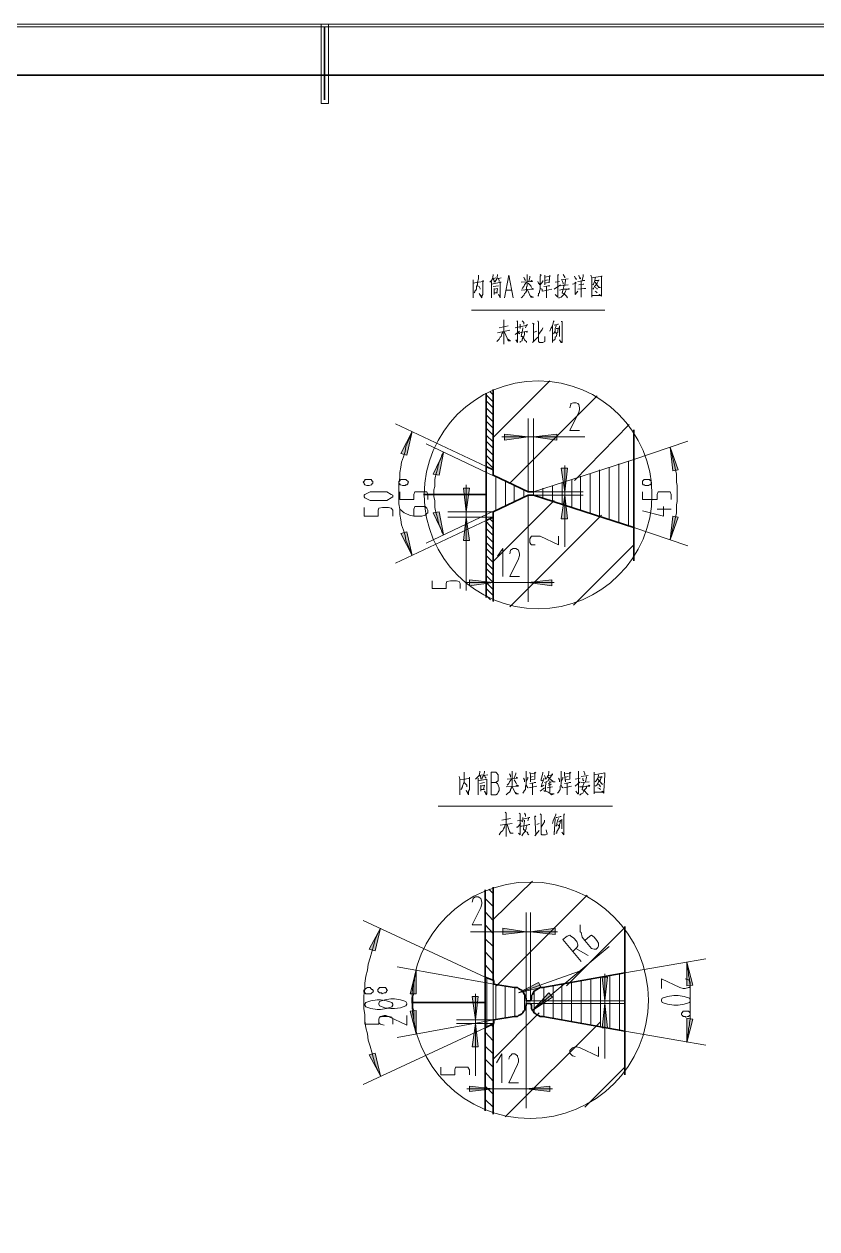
# Model space of a CAD drawing. Header units: inches. Extents: x 46040 to 48278, y -91226 to -88002.
# Drawn here: x 46898 to 47487, y -88896 to -88002 of the extents above; entities that cross this region are included whole.
import ezdxf

# ---------------------------------------------------------------- set-up
doc = ezdxf.new("R2010")
doc.units = ezdxf.units.IN
doc.layers.add('图层 1', color=7, linetype='Continuous')
doc.layers.add('轮廓线', color=7, linetype='Continuous')
doc.layers.add('标注线', color=3, linetype='Continuous', lineweight=9)
doc.layers.add('细实线', color=140, linetype='Continuous', lineweight=9)

# ---------------------------------------------------------------- blocks, each defined once
blk = doc.blocks.new('block 2')
at = {"layer": '图层 1', "lineweight": 0}
blk.add_lwpolyline([(287.62, 824.03), (288.94, 824.03), (288.94, 809.27), (287.62, 809.27), (287.62, 824.03)], dxfattribs=at)
at = {"layer": '图层 1', "color": 7, "lineweight": 35}
blk.add_lwpolyline([(288.22, 823.55), (288.22, 809.99)], dxfattribs=at)

msp = doc.modelspace()

# ---------------------------------------------------------------- hatches: boundary and pattern name
at = {"layer": '标注线'}
for points in [[(47186.331, -88304.165), (47182.445, -88321.663), (47177.91, -88320.365)], [(47272.515, -88308.055), (47255.018, -88306.109), (47255.018, -88310.646)], [(47276.402, -88308.055), (47293.899, -88306.109), (47293.899, -88310.646)], [(47209.661, -88319.717), (47206.418, -88336.565), (47201.883, -88335.917)], [(47378.142, -88315.83), (47380.083, -88333.325), (47383.969, -88332.679)], [(47299.731, -88348.879), (47301.677, -88331.382), (47297.142, -88331.382)], [(47226.51, -88363.782), (47229.099, -88346.284), (47224.564, -88346.284)], [(47299.731, -88351.468), (47301.677, -88368.965), (47297.142, -88368.965)], [(47209.661, -88380.63), (47206.418, -88363.782), (47201.883, -88364.43)], [(47226.51, -88367.668), (47229.099, -88385.165), (47224.564, -88385.165)], [(47378.142, -88384.517), (47380.083, -88367.022), (47383.969, -88367.668)], [(47186.331, -88396.182), (47182.445, -88378.684), (47177.91, -88379.982)], [(47246.596, -88416.268), (47229.099, -88418.863), (47229.099, -88414.325)], [(47272.515, -88416.268), (47290.013, -88418.863), (47290.013, -88414.325)], [(47162.901, -88673.021), (47159.015, -88689.87), (47154.474, -88688.575)], [(47271.117, -88675.613), (47253.62, -88677.559), (47253.62, -88673.021)], [(47274.355, -88675.613), (47292.501, -88677.559), (47292.501, -88673.021)], [(47189.469, -88704.127), (47189.469, -88721.621), (47184.934, -88721.621)], [(47390.35, -88698.294), (47390.35, -88715.789), (47394.885, -88715.143)], [(47233.534, -88741.062), (47230.939, -88723.564), (47235.474, -88723.564)], [(47189.469, -88751.429), (47189.469, -88733.935), (47184.934, -88734.581)], [(47390.35, -88757.91), (47390.35, -88739.764), (47394.885, -88740.413)], [(47233.534, -88743.654), (47230.939, -88761.151), (47235.474, -88761.151)], [(47162.901, -88782.535), (47159.015, -88765.686), (47154.474, -88766.981)], [(47271.117, -88792.254), (47288.615, -88790.31), (47288.615, -88794.197)]]:
    msp.add_hatch(color=256, dxfattribs=at).paths.add_polyline_path(points)
at = {"layer": '细实线', "lineweight": 18}
for points in [[(47265.285, -88720.975), (47280.188, -88713.197), (47282.134, -88717.086)], [(47329.436, -88726.805), (47331.382, -88709.31), (47327.49, -88709.31)], [(47275.653, -88733.935), (47287.966, -88720.975), (47290.555, -88724.213)], [(47329.436, -88728.751), (47331.382, -88746.894), (47327.49, -88746.894)], [(47246.49, -88792.254), (47228.998, -88790.31), (47228.998, -88794.197)]]:
    msp.add_hatch(color=256, dxfattribs=at).paths.add_polyline_path(points)

# ---------------------------------------------------------------- linework, layer by layer
at = {"layer": '图层 1', "lineweight": 0}
msp.add_lwpolyline([(46039.835, -88001.65), (48277.593, -88001.65), (48277.593, -91226.291), (46039.835, -91226.291), (46039.835, -88001.65)], dxfattribs=at)
at = {"layer": '标注线'}
for points in [[(47303.618, -88286.668), (47304.267, -88284.079), (47304.267, -88283.43), (47306.213, -88282.782), (47308.158, -88282.782), (47309.45, -88283.43), (47310.099, -88284.079), (47310.748, -88286.668), (47310.748, -88287.965), (47310.099, -88289.909), (47303.618, -88303.517), (47310.748, -88303.517)], [(47272.515, -88294.446), (47272.515, -88348.879)], [(47276.402, -88294.446), (47276.402, -88348.879)], [(47174.018, -88298.333), (47241.413, -88330.084)], [(47186.331, -88304.165), (47185.034, -88308.055), (47183.094, -88311.941), (47181.796, -88315.182), (47181.148, -88319.068), (47179.85, -88322.957), (47178.558, -88326.846), (47177.91, -88330.733), (47177.261, -88334.622), (47177.261, -88338.509), (47176.613, -88342.398), (47176.613, -88346.284), (47176.613, -88350.174)], [(47186.331, -88304.165), (47182.445, -88321.663), (47177.91, -88320.365), (47186.331, -88304.165)], [(47253.077, -88308.055), (47314.634, -88308.055)], [(47272.515, -88308.055), (47255.018, -88306.109), (47255.018, -88310.646), (47272.515, -88308.055)], [(47276.402, -88308.055), (47293.899, -88306.109), (47293.899, -88310.646), (47276.402, -88308.055)], [(47391.099, -88311.292), (47350.926, -88324.901)], [(47196.699, -88313.238), (47247.245, -88337.214)], [(47209.661, -88319.717), (47206.418, -88336.565), (47201.883, -88335.917), (47209.661, -88319.717)], [(47209.661, -88319.717), (47208.364, -88321.663), (47207.715, -88324.255), (47206.418, -88326.846), (47205.769, -88329.438), (47205.126, -88332.03), (47204.477, -88334.622), (47203.829, -88337.214), (47203.18, -88339.806), (47203.18, -88342.398), (47203.18, -88344.99), (47202.531, -88347.582), (47202.531, -88350.174)], [(47383.326, -88350.174), (47383.326, -88347.582), (47383.326, -88344.341), (47382.677, -88341.749), (47382.677, -88338.509), (47382.677, -88335.917), (47382.029, -88332.679), (47381.38, -88330.084), (47380.731, -88326.846), (47380.083, -88324.255), (47379.434, -88321.663), (47378.786, -88318.422), (47378.142, -88315.83)], [(47378.142, -88315.83), (47380.083, -88333.325), (47383.969, -88332.679), (47378.142, -88315.83)], [(47350.926, -88324.901), (47276.402, -88348.879)], [(47299.731, -88329.438), (47299.731, -88389.701)], [(47299.731, -88348.879), (47301.677, -88331.382), (47297.142, -88331.382), (47299.731, -88348.879)], [(47153.931, -88339.806), (47152.634, -88339.806), (47151.342, -88339.806), (47151.342, -88340.455), (47150.694, -88341.101), (47150.045, -88341.749), (47150.694, -88342.398), (47150.694, -88343.046), (47151.342, -88343.692), (47152.634, -88344.341), (47153.931, -88344.341), (47154.58, -88344.341), (47155.877, -88343.692), (47156.526, -88343.692), (47156.526, -88343.046), (47157.169, -88342.398), (47157.169, -88341.749), (47157.169, -88341.101), (47156.526, -88341.101), (47156.526, -88340.455), (47155.877, -88339.806), (47154.58, -88339.806), (47153.931, -88339.806)], [(47179.85, -88339.806), (47179.202, -88339.806), (47177.91, -88339.806), (47177.261, -88340.455), (47177.261, -88341.101), (47176.613, -88341.101), (47176.613, -88341.749), (47176.613, -88342.398), (47177.261, -88343.046), (47177.261, -88343.692), (47177.91, -88343.692), (47179.202, -88344.341), (47179.85, -88344.341), (47181.148, -88344.341), (47181.796, -88343.692), (47182.445, -88343.692), (47183.094, -88343.046), (47183.094, -88342.398), (47183.742, -88341.749), (47183.094, -88341.101), (47182.445, -88340.455), (47181.796, -88339.806), (47181.148, -88339.806), (47179.85, -88339.806)], [(47226.51, -88363.782), (47229.099, -88346.284), (47224.564, -88346.284), (47226.51, -88363.782)], [(47226.51, -88343.692), (47226.51, -88422.101)], [(47360.645, -88339.806), (47359.348, -88339.806), (47358.699, -88339.806), (47358.05, -88340.455), (47357.402, -88341.101), (47357.402, -88341.749), (47357.402, -88342.398), (47357.402, -88343.046), (47358.05, -88343.692), (47358.699, -88343.692), (47359.348, -88344.341), (47360.645, -88344.341), (47361.942, -88344.341), (47362.586, -88343.692), (47363.234, -88343.692), (47363.883, -88343.046), (47363.883, -88342.398), (47363.883, -88341.749), (47363.883, -88341.101), (47363.234, -88340.455), (47362.586, -88339.806), (47361.942, -88339.806), (47360.645, -88339.806)], [(47172.077, -88351.468), (47170.78, -88350.822), (47167.542, -88348.879), (47163.002, -88348.879), (47159.764, -88348.879), (47155.229, -88348.879), (47151.342, -88350.822), (47150.694, -88351.468), (47150.694, -88352.765), (47151.342, -88353.414), (47155.229, -88355.357), (47159.764, -88355.357), (47163.002, -88355.357), (47167.542, -88355.357), (47170.78, -88353.414), (47172.077, -88352.765), (47172.077, -88351.468)], [(47176.613, -88350.174), (47176.613, -88354.063), (47176.613, -88357.949), (47177.261, -88361.838), (47177.261, -88365.725), (47177.91, -88369.614), (47178.558, -88373.501), (47179.85, -88377.39), (47181.148, -88381.279), (47181.796, -88385.165), (47183.094, -88388.406), (47185.034, -88392.292), (47186.331, -88396.182)], [(47197.996, -88354.709), (47197.996, -88350.822), (47197.348, -88348.879), (47195.402, -88348.879), (47190.867, -88348.879), (47188.277, -88348.879), (47187.629, -88350.822), (47187.629, -88354.709), (47177.261, -88354.709), (47177.261, -88348.879)], [(47202.531, -88350.174), (47202.531, -88352.765), (47203.18, -88355.357), (47203.18, -88357.949), (47203.18, -88360.541), (47203.829, -88363.133), (47204.477, -88365.725), (47205.126, -88368.317), (47205.769, -88370.909), (47206.418, -88373.501), (47207.715, -88376.092), (47208.364, -88378.684), (47209.661, -88380.63)], [(47276.402, -88348.879), (47313.342, -88348.879)], [(47276.402, -88351.468), (47313.342, -88351.468)], [(47299.731, -88351.468), (47301.677, -88368.965), (47297.142, -88368.965), (47299.731, -88351.468)], [(47378.786, -88354.709), (47378.786, -88350.822), (47378.142, -88348.879), (47375.548, -88348.879), (47371.013, -88348.879), (47369.067, -88348.879), (47368.418, -88350.822), (47368.418, -88354.709), (47357.402, -88354.709), (47357.402, -88348.879)], [(47378.142, -88384.517), (47378.786, -88381.925), (47379.434, -88378.684), (47380.083, -88376.092), (47380.731, -88373.501), (47381.38, -88370.263), (47382.029, -88367.668), (47382.677, -88364.43), (47382.677, -88361.838), (47382.677, -88358.598), (47383.326, -88356.006), (47383.326, -88353.414), (47383.326, -88350.174)], [(47172.077, -88367.022), (47172.077, -88362.484), (47170.78, -88361.19), (47168.834, -88360.541), (47164.299, -88360.541), (47161.71, -88361.19), (47161.061, -88362.484), (47161.061, -88367.022), (47150.694, -88367.022), (47150.694, -88360.541)], [(47177.261, -88361.838), (47180.499, -88364.43), (47181.796, -88365.079), (47184.386, -88366.374), (47187.629, -88367.022), (47193.461, -88367.022), (47196.05, -88366.374), (47197.348, -88365.079), (47197.996, -88364.43), (47197.996, -88362.484), (47197.348, -88361.19), (47196.05, -88359.892), (47193.461, -88359.892), (47190.867, -88359.892), (47188.277, -88359.892), (47187.629, -88361.838), (47187.629, -88367.022)], [(47247.245, -88363.133), (47196.699, -88387.109)], [(47209.661, -88380.63), (47206.418, -88363.782), (47201.883, -88364.43), (47209.661, -88380.63)], [(47245.299, -88363.782), (47212.899, -88363.782)], [(47272.515, -88361.838), (47272.515, -88430.525)], [(47372.958, -88359.892), (47372.958, -88367.022), (47357.402, -88363.133)], [(47378.786, -88361.838), (47368.418, -88361.838)], [(47241.413, -88370.263), (47174.018, -88402.014)], [(47245.299, -88367.668), (47212.899, -88367.668)], [(47226.51, -88367.668), (47229.099, -88385.165), (47224.564, -88385.165), (47226.51, -88367.668)], [(47378.142, -88384.517), (47380.083, -88367.022), (47383.969, -88367.668), (47378.142, -88384.517)], [(47186.331, -88396.182), (47182.445, -88378.684), (47177.91, -88379.982), (47186.331, -88396.182)], [(47277.699, -88388.406), (47275.11, -88388.406), (47274.461, -88387.757), (47273.813, -88386.463), (47273.813, -88383.868), (47274.461, -88382.574), (47275.11, -88381.925), (47277.699, -88381.925), (47278.996, -88381.925), (47281.586, -88381.925), (47295.196, -88388.406), (47295.196, -88381.925)], [(47350.926, -88375.446), (47391.099, -88389.055)], [(47253.726, -88411.733), (47253.726, -88390.998), (47249.834, -88396.83)], [(47258.91, -88394.884), (47259.558, -88392.292), (47260.202, -88391.646), (47261.499, -88390.998), (47263.445, -88390.998), (47264.742, -88391.646), (47265.386, -88392.292), (47266.034, -88394.884), (47266.034, -88396.182), (47265.386, -88398.774), (47258.91, -88411.733), (47266.034, -88411.733)], [(47221.969, -88420.806), (47221.969, -88416.917), (47221.326, -88415.622), (47219.38, -88414.974), (47214.845, -88414.974), (47212.25, -88415.622), (47211.602, -88416.917), (47211.602, -88420.806), (47201.234, -88420.806), (47201.234, -88414.974)], [(47291.958, -88416.268), (47226.51, -88416.268)], [(47246.596, -88416.268), (47229.099, -88418.863), (47229.099, -88414.325), (47246.596, -88416.268)], [(47272.515, -88416.268), (47290.013, -88418.863), (47290.013, -88414.325), (47272.515, -88416.268)], [(47230.939, -88653.581), (47231.588, -88650.989), (47232.236, -88650.343), (47233.534, -88649.694), (47235.474, -88649.694), (47236.772, -88650.343), (47237.42, -88650.989), (47238.069, -88653.581), (47238.069, -88654.878), (47237.42, -88657.47), (47230.939, -88670.429), (47238.069, -88670.429)], [(47149.939, -88667.189), (47240.658, -88709.31)], [(47271.117, -88661.359), (47271.117, -88726.805)], [(47274.355, -88661.359), (47274.355, -88726.805)], [(47162.901, -88673.021), (47160.955, -88676.91), (47159.015, -88681.446), (47157.717, -88685.981), (47156.42, -88690.518), (47155.123, -88695.054), (47153.831, -88699.589), (47153.182, -88704.127), (47151.885, -88708.662), (47151.236, -88713.846), (47151.236, -88718.381), (47150.588, -88722.918), (47150.588, -88728.102)], [(47162.901, -88673.021), (47159.015, -88689.87), (47154.474, -88688.575), (47162.901, -88673.021)], [(47271.117, -88675.613), (47253.62, -88677.559), (47253.62, -88673.021), (47271.117, -88675.613)], [(47274.355, -88675.613), (47292.501, -88677.559), (47292.501, -88673.021), (47274.355, -88675.613)], [(47311.29, -88670.429), (47311.29, -88675.613), (47311.939, -88676.262), (47312.588, -88679.502), (47314.534, -88682.094), (47318.42, -88686.629), (47319.717, -88687.927), (47321.658, -88688.575), (47322.955, -88688.575), (47324.253, -88687.278), (47324.901, -88685.981), (47324.901, -88684.037), (47323.604, -88682.094), (47321.658, -88679.502), (47319.717, -88678.205), (47318.42, -88678.854), (47314.534, -88682.094)], [(47404.604, -88695.702), (47344.339, -88706.07)], [(47175.215, -88701.535), (47247.139, -88714.494)], [(47189.469, -88704.127), (47189.469, -88721.621), (47184.934, -88721.621), (47189.469, -88704.127)], [(47392.939, -88728.102), (47392.939, -88725.51), (47392.939, -88722.918), (47392.939, -88720.327), (47392.939, -88717.735), (47392.939, -88715.143), (47392.29, -88712.551), (47392.29, -88710.605), (47391.647, -88708.013), (47391.647, -88705.421), (47390.998, -88702.829), (47390.998, -88700.237), (47390.35, -88698.294)], [(47390.35, -88698.294), (47390.35, -88715.789), (47394.885, -88715.143), (47390.35, -88698.294)], [(47389.053, -88710.605), (47391.647, -88711.254), (47392.29, -88711.902), (47392.939, -88713.197), (47392.939, -88715.143), (47392.29, -88717.086), (47391.647, -88717.086), (47389.053, -88717.735), (47387.755, -88717.735), (47385.166, -88717.086), (47371.555, -88710.605), (47371.555, -88717.735)], [(47153.831, -88717.086), (47153.182, -88717.086), (47151.885, -88717.735), (47151.236, -88718.381), (47150.588, -88719.029), (47150.588, -88719.678), (47150.588, -88720.327), (47151.236, -88720.327), (47151.236, -88720.975), (47151.885, -88721.621), (47153.182, -88721.621), (47153.831, -88721.621), (47155.123, -88721.621), (47155.772, -88721.621), (47156.42, -88720.975), (47157.069, -88720.327), (47157.717, -88719.678), (47157.069, -88719.029), (47157.069, -88718.381), (47156.42, -88718.381), (47155.772, -88717.735), (47155.123, -88717.086), (47153.831, -88717.086)], [(47164.198, -88717.086), (47163.55, -88717.086), (47162.253, -88717.086), (47161.604, -88717.735), (47160.955, -88718.381), (47160.955, -88719.029), (47160.955, -88719.678), (47161.604, -88720.327), (47162.253, -88720.975), (47163.55, -88720.975), (47164.198, -88721.621), (47165.49, -88720.975), (47166.788, -88720.975), (47166.788, -88720.327), (47167.436, -88720.327), (47167.436, -88719.678), (47168.085, -88719.029), (47167.436, -88718.381), (47167.436, -88717.735), (47166.788, -88717.735), (47166.788, -88717.086), (47165.49, -88717.086), (47164.198, -88717.086)], [(47233.534, -88741.062), (47230.939, -88723.564), (47235.474, -88723.564), (47233.534, -88741.062)], [(47233.534, -88721.621), (47233.534, -88782.535)], [(47371.555, -88726.805), (47372.204, -88728.102), (47376.09, -88729.397), (47380.631, -88730.046), (47383.869, -88730.046), (47388.404, -88729.397), (47392.29, -88728.102), (47392.939, -88726.805), (47392.939, -88726.159), (47392.29, -88724.862), (47388.404, -88723.564), (47383.869, -88722.918), (47380.631, -88722.918), (47376.09, -88723.564), (47372.204, -88724.862), (47371.555, -88726.159), (47371.555, -88726.805)], [(47150.588, -88728.102), (47150.588, -88732.637), (47151.236, -88737.175), (47151.236, -88741.71), (47151.885, -88746.894), (47153.182, -88751.429), (47153.831, -88755.964), (47155.123, -88760.502), (47156.42, -88765.037), (47157.717, -88769.575), (47159.015, -88774.11), (47160.955, -88778.646), (47162.901, -88782.535)], [(47171.972, -88729.397), (47171.323, -88728.102), (47167.436, -88726.805), (47162.901, -88726.159), (47160.307, -88726.159), (47155.772, -88726.805), (47151.885, -88728.102), (47151.236, -88729.397), (47151.236, -88730.046), (47151.885, -88731.343), (47155.772, -88732.637), (47160.307, -88733.286), (47162.901, -88733.286), (47167.436, -88732.637), (47171.323, -88731.343), (47171.972, -88730.046), (47171.972, -88729.397)], [(47182.339, -88728.751), (47181.69, -88727.454), (47177.804, -88726.159), (47173.269, -88725.51), (47170.674, -88725.51), (47166.139, -88726.159), (47162.253, -88727.454), (47161.604, -88728.751), (47161.604, -88729.397), (47162.253, -88730.694), (47166.139, -88731.989), (47170.674, -88732.637), (47173.269, -88732.637), (47177.804, -88731.989), (47181.69, -88730.694), (47182.339, -88729.397), (47182.339, -88728.751)], [(47186.874, -88728.102), (47186.874, -88730.046), (47186.874, -88731.989), (47187.523, -88733.935), (47187.523, -88735.878), (47187.523, -88737.821), (47187.523, -88739.764), (47187.523, -88741.71), (47188.172, -88743.654), (47188.172, -88745.597), (47188.82, -88747.543), (47188.82, -88749.486), (47189.469, -88751.429)], [(47390.35, -88757.91), (47390.998, -88755.318), (47390.998, -88752.727), (47391.647, -88750.135), (47391.647, -88747.543), (47392.29, -88744.951), (47392.29, -88743.005), (47392.939, -88740.413), (47392.939, -88737.821), (47392.939, -88735.229), (47392.939, -88732.637), (47392.939, -88730.046), (47392.939, -88728.102)], [(47171.972, -88744.302), (47171.972, -88740.413), (47171.323, -88739.118), (47169.382, -88738.47), (47164.847, -88738.47), (47162.253, -88739.118), (47161.604, -88740.413), (47161.604, -88744.302), (47151.236, -88744.302), (47151.236, -88738.47)], [(47165.49, -88744.951), (47162.901, -88744.302), (47162.253, -88743.654), (47161.604, -88742.359), (47161.604, -88740.413), (47162.253, -88739.118), (47162.901, -88738.47), (47165.49, -88737.821), (47166.788, -88737.821), (47168.734, -88738.47), (47182.339, -88744.951), (47182.339, -88737.821)], [(47247.139, -88741.062), (47175.215, -88754.021)], [(47189.469, -88751.429), (47189.469, -88733.935), (47184.934, -88734.581), (47189.469, -88751.429)], [(47247.139, -88741.062), (47219.274, -88741.062)], [(47389.701, -88739.118), (47390.998, -88738.47), (47391.647, -88738.47), (47392.29, -88737.821), (47392.939, -88737.821), (47392.939, -88737.175), (47392.939, -88736.527), (47392.939, -88735.878), (47392.29, -88735.229), (47391.647, -88734.581), (47390.998, -88734.581), (47389.701, -88734.581), (47389.053, -88734.581), (47387.755, -88734.581), (47387.107, -88735.229), (47387.107, -88735.878), (47386.458, -88735.878), (47386.458, -88736.527), (47386.458, -88737.175), (47387.107, -88737.821), (47387.755, -88738.47), (47389.053, -88738.47), (47389.701, -88739.118)], [(47390.35, -88757.91), (47390.35, -88739.764), (47394.885, -88740.413), (47390.35, -88757.91)], [(47240.658, -88746.894), (47149.939, -88789.013)], [(47247.139, -88743.654), (47219.274, -88743.654)], [(47233.534, -88743.654), (47230.939, -88761.151), (47235.474, -88761.151), (47233.534, -88743.654)], [(47344.339, -88749.486), (47404.604, -88759.854)], [(47162.901, -88782.535), (47159.015, -88765.686), (47154.474, -88766.981), (47162.901, -88782.535)], [(47252.972, -88787.718), (47252.972, -88766.335), (47249.085, -88772.813)], [(47258.155, -88770.221), (47258.804, -88768.278), (47259.453, -88767.629), (47260.75, -88766.335), (47262.69, -88766.335), (47264.636, -88767.629), (47264.636, -88768.278), (47265.285, -88770.221), (47265.285, -88772.164), (47264.636, -88774.11), (47258.155, -88787.718), (47265.285, -88787.718)], [(47307.404, -88768.278), (47305.458, -88767.629), (47304.815, -88766.981), (47303.517, -88765.686), (47303.517, -88763.743), (47304.815, -88762.446), (47305.458, -88761.797), (47307.404, -88761.151), (47308.701, -88761.151), (47311.29, -88761.797), (47324.901, -88768.278), (47324.901, -88761.151)], [(47228.998, -88781.886), (47228.998, -88777.997), (47227.701, -88776.054), (47225.755, -88776.054), (47221.22, -88776.054), (47218.631, -88776.054), (47217.982, -88777.997), (47217.982, -88781.886), (47207.615, -88781.886), (47207.615, -88776.054)], [(47271.117, -88792.254), (47288.615, -88790.31), (47288.615, -88794.197), (47271.117, -88792.254)]]:
    msp.add_lwpolyline(points, dxfattribs=at)
at = {"layer": '细实线', "lineweight": 18}
for points in [[(47288.715, -88266.582), (47246.596, -88308.701)], [(47244.002, -88274.357), (47246.596, -88276.949)], [(47241.413, -88276.949), (47246.596, -88282.133)], [(47241.413, -88281.484), (47246.596, -88286.668)], [(47323.71, -88277.598), (47258.91, -88342.398)], [(47241.413, -88286.668), (47246.596, -88291.855)], [(47241.413, -88291.855), (47246.596, -88297.038)], [(47241.413, -88296.39), (47246.596, -88301.574)], [(47241.413, -88301.574), (47246.596, -88306.757)], [(47347.683, -88298.982), (47306.861, -88340.455)], [(47241.413, -88306.757), (47246.596, -88311.941)], [(47241.413, -88311.292), (47246.596, -88316.479)], [(47241.413, -88316.479), (47246.596, -88321.663)], [(47241.413, -88321.663), (47246.596, -88326.846)], [(47241.413, -88326.198), (47246.596, -88331.382)], [(47339.91, -88328.141), (47339.91, -88372.206)], [(47347.034, -88326.198), (47347.034, -88374.149)], [(47248.542, -88337.863), (47248.542, -88362.484)], [(47311.396, -88337.214), (47311.396, -88363.133)], [(47318.526, -88335.268), (47318.526, -88365.079)], [(47325.65, -88332.679), (47325.65, -88367.668)], [(47332.78, -88330.733), (47332.78, -88369.614)], [(47255.667, -88341.101), (47255.667, -88359.246)], [(47262.148, -88344.341), (47262.148, -88356.006)], [(47269.277, -88347.582), (47269.277, -88352.765)], [(47283.531, -88346.284), (47283.531, -88354.063)], [(47290.661, -88344.341), (47290.661, -88356.006)], [(47297.786, -88341.749), (47297.786, -88358.598)], [(47304.915, -88339.806), (47304.915, -88360.541)], [(47291.958, -88355.357), (47246.596, -88400.717)], [(47241.413, -88370.909), (47246.596, -88376.741)], [(47244.002, -88368.965), (47246.596, -88371.557)], [(47326.948, -88366.374), (47258.91, -88434.414)], [(47241.413, -88376.092), (47246.596, -88381.279)], [(47241.413, -88381.279), (47246.596, -88386.463)], [(47241.413, -88386.463), (47246.596, -88391.646)], [(47241.413, -88390.998), (47246.596, -88396.182)], [(47350.926, -88388.406), (47306.213, -88433.117)], [(47241.413, -88396.182), (47246.596, -88401.365)], [(47241.413, -88401.365), (47246.596, -88406.549)], [(47241.413, -88405.901), (47246.596, -88411.084)], [(47241.413, -88411.084), (47246.596, -88416.268)], [(47241.413, -88416.268), (47246.596, -88421.455)], [(47241.413, -88420.806), (47246.596, -88425.99)], [(47241.413, -88425.99), (47244.65, -88429.23)], [(47275.653, -88638.029), (47246.49, -88666.543)], [(47240.658, -88650.989), (47246.49, -88656.821)], [(47243.253, -88643.862), (47246.49, -88647.102)], [(47316.474, -88648.397), (47249.085, -88715.789)], [(47240.658, -88660.71), (47246.49, -88667.189)], [(47294.447, -88675.613), (47229.647, -88675.613)], [(47240.658, -88670.429), (47246.49, -88676.91)], [(47311.939, -88697.646), (47298.334, -88681.446), (47301.572, -88678.854), (47303.517, -88678.205), (47304.166, -88678.854), (47306.107, -88680.151), (47308.701, -88682.743), (47309.35, -88685.335), (47309.35, -88685.981), (47308.701, -88687.278), (47305.458, -88690.518)], [(47344.339, -88672.375), (47300.923, -88715.789)], [(47240.658, -88680.797), (47246.49, -88686.629)], [(47332.674, -88686.629), (47275.653, -88733.935)], [(47308.053, -88687.927), (47317.123, -88693.11)], [(47240.658, -88690.518), (47246.49, -88696.997)], [(47240.658, -88700.237), (47246.49, -88706.718)], [(47310.647, -88704.775), (47265.285, -88720.975)], [(47241.955, -88709.31), (47241.955, -88746.246)], [(47246.49, -88711.902), (47246.49, -88806.51)], [(47248.436, -88714.494), (47248.436, -88741.062)], [(47265.285, -88720.975), (47280.188, -88713.197), (47282.134, -88717.086), (47265.285, -88720.975)], [(47297.685, -88714.494), (47297.685, -88741.062)], [(47304.815, -88713.197), (47304.815, -88742.359)], [(47311.939, -88711.902), (47311.939, -88743.654)], [(47319.069, -88710.605), (47319.069, -88744.951)], [(47326.198, -88709.31), (47326.198, -88746.246)], [(47329.436, -88726.805), (47331.382, -88709.31), (47327.49, -88709.31), (47329.436, -88726.805)], [(47329.436, -88706.718), (47329.436, -88769.575)], [(47333.323, -88708.013), (47333.323, -88747.543)], [(47340.453, -88706.718), (47340.453, -88748.837)], [(47255.566, -88715.789), (47255.566, -88739.764)], [(47262.69, -88717.086), (47262.69, -88738.47)], [(47275.653, -88733.935), (47287.966, -88720.975), (47290.555, -88724.213), (47275.653, -88733.935)], [(47284.074, -88717.086), (47284.074, -88739.118)], [(47291.204, -88715.789), (47291.204, -88739.764)], [(47271.117, -88726.805), (47271.117, -88806.51)], [(47274.355, -88726.805), (47343.69, -88726.805)], [(47274.355, -88728.751), (47343.69, -88728.751)], [(47329.436, -88728.751), (47331.382, -88746.894), (47327.49, -88746.894), (47329.436, -88728.751)], [(47280.836, -88735.878), (47246.49, -88770.221)], [(47240.658, -88750.135), (47246.49, -88756.613)], [(47326.198, -88742.359), (47255.566, -88812.989)], [(47240.658, -88760.502), (47246.49, -88766.335)], [(47240.658, -88770.221), (47246.49, -88776.054)], [(47344.339, -88776.054), (47314.534, -88805.862)], [(47240.658, -88779.943), (47246.49, -88786.421)], [(47227.053, -88792.254), (47290.555, -88792.254)], [(47246.49, -88792.254), (47228.998, -88790.31), (47228.998, -88794.197), (47246.49, -88792.254)], [(47240.658, -88790.31), (47246.49, -88796.143)], [(47240.658, -88800.029), (47246.49, -88805.862)]]:
    msp.add_lwpolyline(points, dxfattribs=at)
for points in [[(47195.402, -88351.146), (47195.402, -88351.146), (47195.402, -88351.146), (47195.402, -88351.146), (47195.402, -88397.843), (47233.233, -88435.709), (47279.967, -88435.709), (47326.705, -88435.709), (47364.531, -88397.843), (47364.531, -88351.146), (47364.531, -88304.45), (47326.705, -88266.582), (47279.967, -88266.582), (47233.27, -88266.582), (47195.402, -88304.45), (47195.402, -88351.146)], [(47186.231, -88726.481), (47186.231, -88726.481), (47186.231, -88726.481), (47186.231, -88726.481), (47186.231, -88774.959), (47225.513, -88814.286), (47274.034, -88814.286), (47322.549, -88814.286), (47361.836, -88774.959), (47361.836, -88726.481), (47361.836, -88678.002), (47322.549, -88638.678), (47274.034, -88638.678), (47225.555, -88638.678), (47186.231, -88678.002), (47186.231, -88726.481)]]:
    msp.add_open_spline(points, degree=3, knots=[0, 0, 0, 0, 1, 1, 1, 2, 2, 2, 3, 3, 3, 4, 4, 4, 5, 5, 5, 5], dxfattribs=at)
at = {"layer": '轮廓线', "lineweight": 18}
for points in [[(46042.235, -88003.568), (48200.796, -88003.568)], [(47231.694, -88191.414), (47231.694, -88193.357), (47231.694, -88203.725), (47231.694, -88205.022), (47231.694, -88204.374), (47231.694, -88202.43)], [(47231.694, -88194.006), (47235.58, -88193.357), (47239.467, -88192.709), (47238.818, -88192.063), (47238.818, -88195.301), (47238.818, -88197.892), (47238.818, -88200.484), (47238.818, -88201.133), (47238.818, -88202.43), (47238.169, -88203.725), (47238.169, -88205.022), (47236.229, -88201.782), (47238.169, -88204.374), (47238.169, -88203.079)], [(47235.58, -88188.174), (47235.58, -88190.765), (47234.931, -88193.357), (47234.931, -88195.301), (47234.283, -88196.598), (47234.283, -88198.541), (47233.634, -88199.19), (47232.986, -88199.838), (47232.986, -88200.484), (47232.342, -88201.133)], [(47234.931, -88195.949), (47236.229, -88196.598), (47236.877, -88197.892), (47236.877, -88198.541)], [(47246.596, -88187.525), (47246.596, -88188.174), (47245.948, -88190.765), (47245.299, -88192.063), (47244.65, -88192.709), (47244.002, -88193.357)], [(47245.299, -88192.709), (47245.299, -88194.655), (47245.299, -88199.838), (47245.299, -88205.022), (47245.299, -88203.725), (47245.299, -88202.43)], [(47245.299, -88194.655), (47252.429, -88193.357), (47251.78, -88193.357), (47251.78, -88194.655), (47251.78, -88202.43), (47251.78, -88203.725), (47251.78, -88204.374), (47251.78, -88205.022), (47250.483, -88202.43), (47251.78, -88204.374)], [(47245.948, -88190.765), (47248.542, -88190.117)], [(47246.596, -88190.765), (47247.245, -88192.063), (47247.245, -88193.357)], [(47250.483, -88195.949), (47246.596, -88196.598)], [(47249.834, -88187.525), (47249.834, -88188.174), (47249.186, -88190.765), (47248.542, -88192.063), (47247.894, -88193.357)], [(47249.186, -88190.765), (47252.429, -88190.117)], [(47250.483, -88190.765), (47251.131, -88192.063), (47251.131, -88192.709)], [(47255.018, -88205.022), (47258.261, -88188.174), (47261.499, -88205.022)], [(47267.331, -88193.357), (47275.758, -88192.709), (47275.11, -88192.063), (47274.461, -88192.709)], [(47271.218, -88193.357), (47269.926, -88195.301), (47269.277, -88196.598), (47267.98, -88197.892)], [(47269.277, -88189.468), (47269.926, -88190.765), (47270.569, -88192.063)], [(47271.867, -88187.525), (47271.867, -88188.174), (47271.867, -88196.598), (47271.867, -88195.301), (47271.867, -88194.655)], [(47272.515, -88194.006), (47274.461, -88195.949), (47275.11, -88197.246)], [(47273.813, -88188.822), (47273.813, -88189.468), (47273.164, -88192.709)], [(47281.586, -88187.525), (47282.234, -88188.174), (47281.586, -88188.822), (47281.586, -88192.709), (47281.586, -88194.655), (47281.586, -88195.949), (47281.586, -88197.246), (47281.586, -88198.541), (47280.942, -88199.838), (47280.942, -88201.133), (47280.294, -88201.782), (47280.294, -88203.079), (47279.645, -88203.725)], [(47279.645, -88192.709), (47280.294, -88194.006), (47280.942, -88194.655), (47280.942, -88195.301)], [(47283.531, -88192.063), (47283.531, -88192.709), (47281.586, -88195.301)], [(47284.18, -88196.598), (47288.715, -88195.949), (47288.067, -88195.949), (47287.418, -88195.949)], [(47284.829, -88188.174), (47284.829, -88190.117), (47284.829, -88195.301), (47284.829, -88194.006), (47288.715, -88193.357), (47288.067, -88193.357), (47288.715, -88188.174), (47288.715, -88188.822), (47284.829, -88189.468)], [(47284.829, -88192.063), (47287.418, -88191.414)], [(47291.958, -88198.541), (47296.494, -88195.301)], [(47292.602, -88193.357), (47295.845, -88192.709)], [(47296.494, -88195.949), (47302.326, -88195.301)], [(47297.142, -88191.414), (47302.326, -88190.765)], [(47297.786, -88192.063), (47298.434, -88194.006), (47298.434, -88194.655)], [(47299.083, -88195.949), (47299.083, -88196.598), (47298.434, -88198.541), (47297.786, -88201.133), (47298.434, -88201.782), (47299.731, -88202.43), (47301.029, -88203.725), (47301.677, -88205.022)], [(47298.434, -88187.525), (47299.731, -88189.468), (47299.731, -88190.117)], [(47300.38, -88191.414), (47300.38, -88192.063), (47299.731, -88195.301)], [(47305.564, -88194.655), (47308.158, -88194.006), (47307.51, -88193.357), (47307.51, -88201.782), (47307.51, -88202.43), (47309.45, -88199.838)], [(47306.861, -88188.822), (47307.51, -88190.117), (47308.158, -88190.765), (47308.158, -88191.414)], [(47309.45, -88192.709), (47314.634, -88192.063), (47313.986, -88192.063), (47313.342, -88192.063)], [(47310.099, -88188.174), (47310.748, -88190.117), (47311.396, -88190.117), (47311.396, -88190.765), (47310.748, -88190.117)], [(47310.099, -88195.301), (47313.986, -88194.655), (47313.342, -88194.655)], [(47312.045, -88192.709), (47312.045, -88204.374), (47312.045, -88203.725), (47312.045, -88203.079)], [(47313.342, -88187.525), (47313.342, -88188.822), (47312.694, -88192.063)], [(47319.169, -88188.174), (47319.818, -88190.117), (47319.818, -88204.374), (47319.818, -88203.079), (47326.299, -88203.079), (47325.65, -88202.43), (47325.002, -88203.079)], [(47319.818, -88190.117), (47327.596, -88188.822), (47326.948, -88188.822), (47326.948, -88190.117), (47326.948, -88202.43), (47326.948, -88203.725), (47326.299, -88203.079)], [(47322.413, -88190.117), (47322.413, -88190.765), (47321.764, -88192.709), (47321.115, -88194.655), (47320.467, -88195.301)], [(47322.413, -88192.063), (47322.413, -88192.063), (47325.002, -88192.063), (47325.002, -88191.414), (47323.71, -88194.006), (47323.061, -88195.301), (47321.764, -88196.598), (47321.115, -88197.892), (47320.467, -88198.541)], [(47247.245, -88197.892), (47247.245, -88198.541), (47247.245, -88202.43), (47247.245, -88201.133), (47249.834, -88201.133), (47249.186, -88201.133), (47249.834, -88197.892), (47247.245, -88198.541)], [(47256.315, -88199.19), (47260.202, -88199.19)], [(47271.218, -88196.598), (47271.218, -88197.892), (47271.218, -88199.838), (47270.569, -88201.133), (47269.926, -88201.782), (47269.277, -88203.079), (47268.629, -88203.725), (47267.98, -88204.374), (47267.331, -88205.022)], [(47267.331, -88199.19), (47276.402, -88198.541), (47275.758, -88197.892), (47274.461, -88198.541)], [(47271.867, -88198.541), (47274.461, -88204.374), (47276.402, -88204.374), (47274.461, -88203.725), (47273.813, -88203.079)], [(47281.586, -88197.892), (47282.883, -88198.541), (47282.883, -88199.838)], [(47283.531, -88199.838), (47290.013, -88198.541)], [(47286.126, -88196.598), (47286.126, -88205.022), (47286.126, -88203.725), (47286.126, -88203.079)], [(47301.029, -88198.541), (47300.38, -88199.838), (47299.731, -88201.133), (47299.083, -88202.43), (47297.786, -88203.725), (47297.142, -88204.374), (47295.845, -88205.022), (47295.196, -88205.022)], [(47295.845, -88199.19), (47298.434, -88198.541), (47300.38, -88198.541), (47302.969, -88198.541), (47302.969, -88197.892), (47302.326, -88198.541)], [(47309.45, -88198.541), (47315.283, -88197.892), (47314.634, -88197.892), (47313.986, -88197.892)], [(47322.413, -88197.246), (47323.71, -88197.892), (47323.71, -88198.541)], [(47322.413, -88199.838), (47323.061, -88200.484), (47323.71, -88201.133)], [(47230.396, -88214.092), (47329.542, -88214.092)], [(47254.369, -88221.222), (47254.369, -88221.868), (47254.369, -88227.701), (47254.369, -88239.365), (47254.369, -88238.717), (47254.369, -88237.422)], [(47264.094, -88221.868), (47264.742, -88222.517), (47264.742, -88237.422), (47264.742, -88238.068), (47263.445, -88236.125), (47264.742, -88237.422)], [(47267.98, -88221.868), (47269.277, -88223.165), (47269.277, -88223.814), (47269.277, -88224.463)], [(47279.645, -88221.868), (47280.294, -88223.165), (47280.294, -88222.517), (47280.294, -88225.757), (47280.294, -88228.998), (47280.294, -88231.59), (47280.294, -88233.533), (47280.294, -88234.182), (47280.294, -88236.774), (47280.294, -88237.422), (47280.942, -88238.068), (47281.586, -88238.068), (47283.531, -88238.068), (47284.829, -88237.422), (47284.829, -88233.533)], [(47291.958, -88221.868), (47291.31, -88222.517), (47290.661, -88225.757), (47289.364, -88227.701), (47288.715, -88229.646)], [(47253.726, -88230.292), (47253.077, -88231.59), (47252.429, -88233.533), (47251.78, -88234.182), (47251.131, -88235.479), (47249.834, -88236.774), (47249.186, -88237.422)], [(47249.834, -88230.941), (47258.91, -88228.998)], [(47251.131, -88227.055), (47257.613, -88225.757)], [(47255.018, -88230.292), (47256.964, -88234.83), (47257.613, -88236.774), (47259.558, -88236.774), (47258.261, -88236.125), (47257.613, -88235.479)], [(47262.796, -88227.055), (47266.034, -88226.406)], [(47262.796, -88232.238), (47262.796, -88232.238), (47266.034, -88229.646)], [(47265.386, -88230.941), (47266.034, -88231.59), (47266.034, -88230.941), (47271.867, -88229.646), (47271.867, -88230.292), (47271.218, -88230.292)], [(47266.683, -88224.463), (47266.683, -88226.406), (47266.683, -88227.055), (47266.683, -88227.701)], [(47266.683, -88226.406), (47271.867, -88225.109), (47271.867, -88224.463), (47270.569, -88227.055)], [(47269.926, -88230.292), (47269.926, -88232.238), (47269.277, -88233.533), (47268.629, -88234.83), (47267.98, -88235.479), (47267.98, -88236.774), (47266.683, -88237.422), (47266.683, -88238.068)], [(47268.629, -88227.055), (47268.629, -88227.701), (47267.331, -88233.533), (47267.98, -88233.533), (47268.629, -88234.182), (47269.277, -88234.83), (47269.926, -88236.125), (47270.569, -88236.774), (47271.218, -88237.422), (47271.218, -88238.068)], [(47275.758, -88223.814), (47277.05, -88224.463), (47276.402, -88224.463), (47276.402, -88237.422), (47275.758, -88238.068), (47279.645, -88234.182)], [(47277.05, -88230.292), (47278.996, -88229.646)], [(47280.294, -88232.238), (47282.883, -88228.349), (47283.531, -88227.055)], [(47290.661, -88225.757), (47290.661, -88238.068), (47290.661, -88236.774), (47290.661, -88235.479)], [(47293.25, -88225.109), (47293.25, -88225.757), (47292.602, -88227.701), (47292.602, -88229.646), (47291.958, -88230.941), (47291.31, -88231.59)], [(47293.25, -88227.701), (47295.196, -88227.701), (47295.196, -88227.055), (47294.548, -88228.998), (47294.548, -88230.292), (47293.899, -88230.941), (47293.899, -88232.238), (47293.25, -88233.533), (47292.602, -88234.182), (47292.602, -88235.479), (47291.958, -88236.125), (47291.31, -88236.774)], [(47291.958, -88225.109), (47291.958, -88225.109), (47295.196, -88224.463), (47294.548, -88224.463)], [(47292.602, -88230.292), (47293.25, -88230.941), (47293.25, -88231.59)], [(47295.845, -88225.757), (47295.845, -88226.406), (47295.845, -88233.533), (47295.845, -88232.238), (47295.845, -88231.59)], [(47241.413, -88330.084), (47241.413, -88370.263)], [(47272.515, -88351.468), (47272.515, -88361.838)], [(47276.402, -88348.879), (47276.402, -88351.468)], [(47246.596, -88363.782), (47245.299, -88363.782)], [(47246.596, -88363.782), (47246.596, -88430.525)], [(47246.596, -88367.668), (47245.299, -88367.668)], [(47221.22, -88560.27), (47221.869, -88562.213), (47221.869, -88572.581), (47221.869, -88573.878), (47221.869, -88573.229), (47221.869, -88571.286)], [(47225.107, -88557.029), (47225.107, -88559.621), (47225.107, -88562.213), (47225.107, -88564.159), (47224.458, -88565.454), (47223.815, -88567.397), (47223.815, -88568.046), (47223.166, -88568.694), (47223.166, -88569.343), (47222.517, -88569.989)], [(47236.772, -88556.381), (47236.772, -88557.029), (47236.123, -88559.621), (47234.831, -88560.918), (47234.182, -88561.564), (47233.534, -88562.213)], [(47235.474, -88561.564), (47235.474, -88563.51), (47235.474, -88568.694), (47235.474, -88573.878), (47235.474, -88572.581), (47235.474, -88571.286)], [(47235.474, -88563.51), (47241.955, -88562.213), (47241.955, -88563.51), (47241.955, -88571.286), (47241.955, -88572.581), (47241.955, -88573.229), (47241.307, -88573.878), (47240.015, -88571.286), (47241.307, -88573.229)], [(47236.123, -88559.621), (47238.717, -88558.975)], [(47236.772, -88559.621), (47237.42, -88560.918), (47237.42, -88562.213)], [(47240.015, -88556.381), (47240.015, -88557.029), (47239.366, -88559.621), (47238.717, -88560.918), (47238.069, -88562.213)], [(47239.366, -88559.621), (47242.604, -88558.975)], [(47240.015, -88559.621), (47240.658, -88560.918), (47241.307, -88561.564)], [(47245.198, -88573.878), (47245.198, -88557.029), (47248.436, -88557.029), (47249.085, -88557.678), (47250.382, -88558.975), (47250.382, -88560.918), (47250.382, -88561.564), (47250.382, -88563.51), (47249.085, -88564.159), (47248.436, -88564.805)], [(47256.858, -88562.213), (47264.636, -88561.564), (47263.988, -88560.918), (47263.988, -88561.564)], [(47260.101, -88562.213), (47258.804, -88564.159), (47258.155, -88565.454), (47256.858, -88566.751)], [(47258.804, -88558.327), (47259.453, -88559.621), (47259.453, -88560.918)], [(47260.75, -88556.381), (47260.75, -88557.029), (47260.75, -88565.454), (47260.75, -88564.805), (47260.75, -88563.51)], [(47263.339, -88557.678), (47263.339, -88558.327), (47262.047, -88561.564)], [(47271.117, -88556.381), (47271.117, -88557.029), (47271.117, -88557.678), (47271.117, -88561.564), (47271.117, -88563.51), (47271.117, -88564.805), (47271.117, -88566.102), (47270.469, -88567.397), (47270.469, -88568.694), (47270.469, -88569.989), (47269.82, -88570.637), (47269.172, -88571.935), (47268.523, -88572.581)], [(47269.172, -88561.564), (47269.82, -88562.862), (47269.82, -88563.51), (47269.82, -88564.159)], [(47272.415, -88560.918), (47272.415, -88561.564), (47271.117, -88564.159)], [(47273.707, -88557.029), (47274.355, -88558.975), (47274.355, -88564.159), (47274.355, -88562.862), (47277.598, -88562.213), (47277.598, -88557.029), (47278.247, -88557.678), (47274.355, -88558.327)], [(47274.355, -88560.918), (47276.301, -88560.27)], [(47283.431, -88557.029), (47283.431, -88557.678), (47282.782, -88560.918), (47282.134, -88562.213), (47282.134, -88563.51), (47284.074, -88562.862)], [(47284.074, -88561.564), (47284.074, -88562.213), (47282.782, -88566.102), (47282.134, -88568.046), (47284.074, -88566.751)], [(47284.723, -88559.621), (47285.372, -88561.564), (47285.372, -88562.213)], [(47287.966, -88556.381), (47287.966, -88557.678), (47287.317, -88559.621), (47286.669, -88560.918), (47286.02, -88562.213)], [(47287.317, -88559.621), (47287.966, -88559.621), (47290.555, -88558.975), (47290.555, -88558.327), (47289.258, -88560.918), (47287.966, -88562.213), (47287.317, -88563.51), (47286.02, -88564.159)], [(47297.036, -88556.381), (47297.036, -88557.029), (47297.036, -88557.678), (47297.036, -88561.564), (47297.036, -88563.51), (47297.036, -88564.805), (47297.036, -88566.102), (47296.388, -88567.397), (47296.388, -88568.694), (47296.388, -88569.989), (47295.739, -88570.637), (47295.09, -88571.935), (47294.447, -88572.581)], [(47295.09, -88561.564), (47295.739, -88562.862), (47295.739, -88563.51), (47295.739, -88564.159)], [(47298.334, -88560.918), (47298.334, -88561.564), (47297.036, -88564.159)], [(47299.631, -88557.029), (47299.631, -88558.975), (47300.274, -88564.159), (47300.274, -88562.862), (47303.517, -88562.213), (47303.517, -88557.029), (47304.166, -88557.678), (47300.274, -88558.327)], [(47300.274, -88560.918), (47302.22, -88560.27)], [(47307.404, -88562.213), (47311.29, -88561.564)], [(47311.939, -88560.27), (47317.123, -88559.621)], [(47313.236, -88561.564), (47313.236, -88562.862), (47313.885, -88563.51)], [(47313.885, -88556.381), (47314.534, -88558.327), (47314.534, -88558.975)], [(47315.831, -88560.27), (47315.831, -88560.918), (47315.182, -88564.159)], [(47321.658, -88557.029), (47321.658, -88558.975), (47321.658, -88573.229), (47321.658, -88571.935), (47328.139, -88571.935), (47328.139, -88571.286), (47326.847, -88571.935)], [(47321.658, -88558.975), (47329.436, -88557.678), (47329.436, -88558.975), (47328.788, -88571.286), (47328.788, -88572.581), (47328.139, -88571.935)], [(47324.901, -88558.975), (47324.901, -88559.621), (47324.253, -88561.564), (47322.955, -88563.51), (47322.307, -88564.159)], [(47324.253, -88560.918), (47324.901, -88560.918), (47327.49, -88560.918), (47326.847, -88560.27), (47326.198, -88562.862), (47324.901, -88564.159), (47324.253, -88565.454), (47323.604, -88566.751), (47322.307, -88567.397)], [(47225.107, -88564.805), (47225.755, -88565.454), (47227.053, -88566.751), (47227.053, -88568.046), (47227.053, -88567.397)], [(47240.015, -88564.805), (47236.772, -88565.454)], [(47237.42, -88566.751), (47237.42, -88567.397), (47237.42, -88571.286), (47237.42, -88569.989), (47240.015, -88569.989), (47239.366, -88569.989), (47240.015, -88566.751), (47237.42, -88567.397)], [(47245.198, -88564.805), (47248.436, -88564.805), (47249.734, -88565.454), (47250.382, -88566.751), (47251.031, -88568.694), (47251.031, -88570.637), (47250.382, -88571.935), (47249.734, -88573.229), (47248.436, -88573.878), (47245.198, -88573.878)], [(47260.75, -88565.454), (47260.75, -88566.751), (47260.101, -88568.694), (47259.453, -88569.989), (47259.453, -88570.637), (47258.804, -88571.935), (47257.507, -88572.581), (47256.858, -88573.229), (47256.215, -88573.878)], [(47256.215, -88568.046), (47265.285, -88567.397), (47264.636, -88566.751), (47263.339, -88567.397)], [(47260.75, -88568.046), (47263.339, -88573.229), (47265.285, -88573.229), (47263.339, -88572.581), (47263.339, -88571.935)], [(47262.047, -88562.862), (47263.339, -88564.805), (47263.988, -88566.102)], [(47271.117, -88566.751), (47271.766, -88568.046), (47272.415, -88568.694)], [(47273.058, -88568.694), (47278.89, -88567.397)], [(47273.707, -88565.454), (47278.247, -88564.805), (47277.598, -88564.805), (47276.95, -88564.805)], [(47275.653, -88565.454), (47275.653, -88573.878), (47275.653, -88572.581), (47275.653, -88571.935)], [(47281.485, -88571.286), (47284.723, -88568.694)], [(47284.074, -88570.637), (47284.723, -88571.286), (47286.02, -88571.286), (47287.317, -88571.935), (47288.615, -88572.581), (47289.258, -88573.229), (47289.907, -88573.878), (47291.853, -88573.229), (47289.907, -88573.229), (47289.258, -88573.229)], [(47284.723, -88564.805), (47286.02, -88564.159), (47285.372, -88567.397), (47285.372, -88568.046), (47285.372, -88568.694), (47285.372, -88569.989), (47285.372, -88571.286)], [(47290.555, -88568.046), (47286.669, -88568.694)], [(47289.907, -88564.159), (47287.317, -88565.454)], [(47287.317, -88566.751), (47289.907, -88566.102)], [(47288.615, -88563.51), (47288.615, -88571.935), (47288.615, -88571.286), (47288.615, -88569.989)], [(47297.036, -88566.751), (47297.685, -88568.046), (47298.334, -88568.694)], [(47298.982, -88568.694), (47304.815, -88567.397)], [(47299.631, -88565.454), (47304.166, -88564.805), (47303.517, -88564.805), (47302.869, -88564.805)], [(47301.572, -88565.454), (47301.572, -88573.878), (47301.572, -88572.581), (47301.572, -88571.935)], [(47307.404, -88567.397), (47311.29, -88564.159)], [(47310.647, -88568.046), (47313.885, -88568.046), (47315.831, -88567.397), (47318.42, -88567.397), (47317.772, -88566.751), (47317.123, -88567.397)], [(47315.831, -88567.397), (47315.831, -88568.694), (47314.534, -88569.989), (47313.885, -88571.286), (47313.236, -88572.581), (47311.939, -88573.229), (47311.29, -88573.878), (47310.647, -88573.878)], [(47311.939, -88564.805), (47317.772, -88564.159)], [(47313.885, -88564.805), (47313.885, -88565.454), (47313.236, -88567.397), (47312.588, -88569.989), (47313.885, -88570.637), (47314.534, -88571.286), (47315.831, -88572.581), (47317.123, -88573.878)], [(47324.253, -88568.694), (47325.55, -88569.343), (47326.198, -88569.989)], [(47324.901, -88566.102), (47325.55, -88566.751), (47326.198, -88568.046)], [(47205.669, -88582.302), (47335.269, -88582.302)], [(47255.566, -88586.837), (47256.215, -88587.486), (47256.215, -88593.964), (47256.215, -88604.981), (47256.215, -88604.335), (47256.215, -88603.037)], [(47269.82, -88587.486), (47270.469, -88588.781), (47270.469, -88589.429), (47270.469, -88590.078)], [(47277.598, -88589.429), (47278.247, -88590.078), (47277.598, -88590.078), (47278.247, -88603.686), (47277.598, -88604.335), (47280.836, -88600.446)], [(47281.485, -88588.135), (47282.134, -88588.781), (47282.134, -88591.375), (47282.134, -88594.613), (47282.134, -88597.205), (47282.134, -88599.151), (47282.134, -88599.797), (47282.134, -88602.389), (47282.134, -88603.037), (47282.782, -88603.686), (47283.431, -88603.686), (47285.372, -88603.686), (47286.669, -88603.037), (47286.02, -88599.797)], [(47293.15, -88588.135), (47293.15, -88588.781), (47291.853, -88591.375), (47291.204, -88593.318), (47290.555, -88595.262)], [(47255.566, -88595.91), (47254.917, -88597.854), (47254.269, -88599.151), (47253.62, -88600.446), (47252.323, -88601.743), (47251.674, -88602.389), (47251.031, -88603.686)], [(47251.674, -88596.559), (47260.75, -88595.262)], [(47252.972, -88592.67), (47259.453, -88591.375)], [(47263.988, -88597.854), (47264.636, -88597.854), (47267.231, -88595.262)], [(47264.636, -88593.318), (47267.874, -88592.67)], [(47267.231, -88597.205), (47267.874, -88597.205), (47273.707, -88595.91), (47273.058, -88595.91)], [(47268.523, -88590.727), (47268.523, -88592.021), (47268.523, -88592.67), (47268.523, -88593.318), (47267.874, -88593.964)], [(47271.766, -88596.559), (47271.117, -88597.854), (47271.117, -88599.151), (47270.469, -88600.446), (47269.82, -88601.743), (47269.172, -88602.389), (47268.523, -88603.037), (47267.874, -88604.335)], [(47268.523, -88592.021), (47273.707, -88590.727), (47273.058, -88590.727), (47272.415, -88593.318)], [(47269.82, -88592.67), (47269.82, -88593.318), (47269.172, -88599.151), (47269.172, -88599.797), (47269.82, -88599.797), (47270.469, -88601.094), (47271.766, -88601.743), (47272.415, -88602.389), (47272.415, -88603.037), (47273.058, -88603.686)], [(47278.89, -88595.91), (47280.836, -88595.262)], [(47282.134, -88597.854), (47284.723, -88593.964), (47284.723, -88592.67)], [(47292.501, -88591.375), (47291.853, -88603.686), (47291.853, -88603.037), (47291.853, -88602.389), (47291.853, -88601.094)], [(47293.15, -88590.727), (47293.798, -88590.727), (47297.036, -88590.078), (47296.388, -88590.078)], [(47295.09, -88591.375), (47295.09, -88591.375), (47294.447, -88593.318), (47293.798, -88595.262), (47293.798, -88596.559), (47293.15, -88597.205)], [(47295.09, -88593.964), (47297.036, -88593.318), (47296.388, -88592.67), (47296.388, -88594.613), (47295.739, -88595.91), (47295.739, -88597.205), (47295.739, -88597.854), (47295.09, -88599.151), (47294.447, -88600.446), (47293.798, -88601.094), (47293.798, -88602.389), (47293.15, -88602.389)], [(47293.798, -88595.91), (47295.09, -88596.559), (47295.09, -88597.205)], [(47297.685, -88592.021), (47297.685, -88592.021), (47297.685, -88599.151), (47297.685, -88598.502), (47297.685, -88597.205)], [(47189.469, -88704.127), (47188.82, -88706.07), (47188.82, -88708.013), (47188.172, -88709.959), (47188.172, -88711.902), (47187.523, -88713.846), (47187.523, -88715.789), (47187.523, -88717.735), (47187.523, -88719.678), (47187.523, -88721.621), (47186.874, -88723.564), (47186.874, -88725.51), (47186.874, -88728.102)], [(47269.82, -88722.27), (47269.82, -88733.935)], [(47276.95, -88720.327), (47276.95, -88735.229)], [(47244.55, -88744.302), (47246.49, -88746.246)]]:
    msp.add_lwpolyline(points, dxfattribs=at)
at = {"layer": '轮廓线', "lineweight": 35}
for points in [[(46132.954, -88039.568), (48164.316, -88039.568)], [(47241.413, -88275.655), (47241.413, -88367.668)], [(47246.596, -88273.063), (47246.596, -88336.565)], [(47350.926, -88302.868), (47350.926, -88348.879)], [(47241.413, -88330.084), (47246.596, -88332.679)], [(47246.596, -88336.565), (47272.515, -88348.879)], [(47241.413, -88350.822), (47194.758, -88350.822)], [(47272.515, -88351.468), (47246.596, -88363.782)], [(47272.515, -88348.879), (47276.402, -88348.879)], [(47272.515, -88351.468), (47276.402, -88351.468)], [(47276.402, -88351.468), (47350.926, -88375.446)], [(47350.926, -88348.879), (47350.926, -88400.068)], [(47246.596, -88363.782), (47246.596, -88429.879)], [(47241.413, -88367.668), (47241.413, -88427.284)], [(47246.596, -88367.668), (47241.413, -88370.263)], [(47246.49, -88642.564), (47246.49, -88711.902)], [(47240.658, -88644.51), (47240.658, -88709.31)], [(47344.339, -88671.727), (47344.339, -88711.902)], [(47240.658, -88709.31), (47240.658, -88746.894)], [(47240.658, -88709.31), (47247.139, -88711.902)], [(47247.139, -88711.902), (47247.139, -88714.494)], [(47247.139, -88714.494), (47262.047, -88717.086)], [(47344.339, -88706.07), (47283.431, -88717.086)], [(47344.339, -88711.902), (47344.339, -88743.654)], [(47271.117, -88726.805), (47271.117, -88725.51), (47270.469, -88724.213), (47270.469, -88722.918), (47269.82, -88722.27), (47269.172, -88720.975), (47268.523, -88719.678), (47267.874, -88719.029), (47266.582, -88718.381), (47265.285, -88717.735), (47264.636, -88717.086), (47263.339, -88717.086), (47262.047, -88717.086)], [(47283.431, -88717.086), (47282.134, -88717.086), (47281.485, -88717.086), (47280.188, -88717.735), (47278.89, -88718.381), (47278.247, -88719.029), (47276.95, -88719.678), (47276.301, -88720.975), (47275.653, -88722.27), (47275.004, -88722.918), (47275.004, -88724.213), (47275.004, -88725.51), (47274.355, -88726.805)], [(47240.658, -88728.102), (47186.231, -88728.102)], [(47262.047, -88738.47), (47263.339, -88738.47), (47264.636, -88738.47), (47265.285, -88737.821), (47266.582, -88737.175), (47267.874, -88736.527), (47268.523, -88735.878), (47269.172, -88734.581), (47269.82, -88733.935), (47270.469, -88732.637), (47270.469, -88731.343), (47271.117, -88730.046), (47271.117, -88728.751)], [(47271.117, -88726.805), (47274.355, -88726.805)], [(47271.117, -88728.751), (47274.355, -88728.751)], [(47274.355, -88728.751), (47275.004, -88730.046), (47275.004, -88731.343), (47275.004, -88732.637), (47275.653, -88733.935), (47276.301, -88734.581), (47276.95, -88735.878), (47278.247, -88736.527), (47278.89, -88737.175), (47280.188, -88737.821), (47281.485, -88738.47), (47282.134, -88738.47), (47283.431, -88738.47)], [(47262.047, -88738.47), (47247.139, -88741.062)], [(47247.139, -88741.062), (47247.139, -88743.654)], [(47283.431, -88738.47), (47344.339, -88749.486)], [(47247.139, -88743.654), (47240.658, -88746.894)], [(47240.658, -88746.894), (47240.658, -88808.454)], [(47246.49, -88743.654), (47246.49, -88811.046)], [(47344.339, -88743.654), (47344.339, -88781.886)]]:
    msp.add_lwpolyline(points, dxfattribs=at)
at = {"layer": '轮廓线', "lineweight": 18}
for points, knots in [([(47294.548, -88187.525), (47294.548, -88187.525), (47295.196, -88188.174), (47295.196, -88188.174), (47295.196, -88188.174), (47294.548, -88188.174), (47294.548, -88188.174), (47294.548, -88188.174), (47294.548, -88199.19), (47294.548, -88199.19), (47294.548, -88199.19), (47294.548, -88203.725), (47294.548, -88203.725), (47294.548, -88203.725), (47294.548, -88204.374), (47294.548, -88204.374), (47294.548, -88204.374), (47292.602, -88202.43), (47292.602, -88202.43), (47292.602, -88202.43), (47294.548, -88204.374), (47294.548, -88204.374)], [0, 0, 0, 0, 1, 1, 1, 2, 2, 2, 3, 3, 3, 4, 4, 4, 5, 5, 5, 6, 6, 6, 7, 7, 7, 7]), ([(47321.764, -88193.357), (47321.764, -88193.357), (47322.413, -88193.357), (47322.413, -88193.357), (47322.413, -88193.357), (47325.002, -88197.246), (47325.002, -88197.246), (47325.002, -88197.246), (47326.299, -88197.246), (47326.299, -88197.246), (47326.299, -88197.246), (47325.002, -88197.246), (47325.002, -88197.246), (47325.002, -88197.246), (47325.002, -88196.598), (47325.002, -88196.598)], [0, 0, 0, 0, 1, 1, 1, 2, 2, 2, 3, 3, 3, 4, 4, 4, 5, 5, 5, 5]), ([(47297.142, -88222.517), (47297.142, -88222.517), (47297.786, -88222.517), (47297.786, -88222.517), (47297.786, -88222.517), (47297.786, -88223.165), (47297.786, -88223.165), (47297.786, -88223.165), (47297.786, -88236.774), (47297.786, -88236.774), (47297.786, -88236.774), (47297.786, -88238.068), (47297.786, -88238.068), (47297.786, -88238.068), (47297.142, -88238.068), (47297.142, -88238.068), (47297.142, -88238.068), (47295.845, -88236.125), (47295.845, -88236.125), (47295.845, -88236.125), (47297.142, -88238.068), (47297.142, -88238.068), (47297.142, -88238.068), (47297.786, -88237.422), (47297.786, -88237.422)], [0, 0, 0, 0, 1, 1, 1, 2, 2, 2, 3, 3, 3, 4, 4, 4, 5, 5, 5, 6, 6, 6, 7, 7, 7, 8, 8, 8, 8]), ([(47221.869, -88562.862), (47221.869, -88562.862), (47225.107, -88562.213), (47225.107, -88562.213), (47225.107, -88562.213), (47225.755, -88562.213), (47225.755, -88562.213), (47225.755, -88562.213), (47228.998, -88561.564), (47228.998, -88561.564), (47228.998, -88561.564), (47228.998, -88560.918), (47228.998, -88560.918), (47228.998, -88560.918), (47228.998, -88561.564), (47228.998, -88561.564), (47228.998, -88561.564), (47228.998, -88564.159), (47228.998, -88564.159), (47228.998, -88564.159), (47228.998, -88566.751), (47228.998, -88566.751), (47228.998, -88566.751), (47228.998, -88569.343), (47228.998, -88569.343), (47228.998, -88569.343), (47228.998, -88569.989), (47228.998, -88569.989), (47228.998, -88569.989), (47228.35, -88571.286), (47228.35, -88571.286), (47228.35, -88571.286), (47228.35, -88572.581), (47228.35, -88572.581), (47228.35, -88572.581), (47228.35, -88573.878), (47228.35, -88573.878), (47228.35, -88573.878), (47226.404, -88570.637), (47226.404, -88570.637), (47226.404, -88570.637), (47228.35, -88573.229), (47228.35, -88573.229), (47228.35, -88573.229), (47228.35, -88571.935), (47228.35, -88571.935)], [0, 0, 0, 0, 1, 1, 1, 2, 2, 2, 3, 3, 3, 4, 4, 4, 5, 5, 5, 6, 6, 6, 7, 7, 7, 8, 8, 8, 9, 9, 9, 10, 10, 10, 11, 11, 11, 12, 12, 12, 13, 13, 13, 14, 14, 14, 15, 15, 15, 15]), ([(47287.317, -88560.918), (47287.317, -88560.918), (47287.317, -88560.918), (47287.317, -88560.918), (47287.317, -88560.918), (47291.204, -88564.159), (47291.204, -88564.159), (47291.204, -88564.159), (47292.501, -88564.159), (47292.501, -88564.159), (47292.501, -88564.159), (47291.204, -88564.159), (47291.204, -88564.159), (47291.204, -88564.159), (47290.555, -88563.51), (47290.555, -88563.51)], [0, 0, 0, 0, 1, 1, 1, 2, 2, 2, 3, 3, 3, 4, 4, 4, 5, 5, 5, 5]), ([(47309.998, -88556.381), (47309.998, -88556.381), (47309.998, -88557.029), (47309.998, -88557.029), (47309.998, -88557.029), (47309.998, -88568.046), (47309.998, -88568.046), (47309.998, -88568.046), (47309.998, -88572.581), (47309.998, -88572.581), (47309.998, -88572.581), (47309.998, -88573.229), (47309.998, -88573.229), (47309.998, -88573.229), (47309.35, -88573.229), (47309.35, -88573.229), (47309.35, -88573.229), (47308.053, -88571.286), (47308.053, -88571.286), (47308.053, -88571.286), (47309.35, -88573.229), (47309.35, -88573.229)], [0, 0, 0, 0, 1, 1, 1, 2, 2, 2, 3, 3, 3, 4, 4, 4, 5, 5, 5, 6, 6, 6, 7, 7, 7, 7]), ([(47324.253, -88562.213), (47324.253, -88562.213), (47324.253, -88562.213), (47324.253, -88562.213), (47324.253, -88562.213), (47327.49, -88566.102), (47327.49, -88566.102), (47327.49, -88566.102), (47328.139, -88566.102), (47328.139, -88566.102), (47328.139, -88566.102), (47327.49, -88566.102), (47327.49, -88566.102), (47327.49, -88566.102), (47326.847, -88565.454), (47326.847, -88565.454)], [0, 0, 0, 0, 1, 1, 1, 2, 2, 2, 3, 3, 3, 4, 4, 4, 5, 5, 5, 5]), ([(47265.934, -88587.486), (47265.934, -88587.486), (47266.582, -88588.135), (47266.582, -88588.135), (47266.582, -88588.135), (47266.582, -88603.037), (47266.582, -88603.037), (47266.582, -88603.037), (47266.582, -88603.686), (47266.582, -88603.686), (47266.582, -88603.686), (47265.285, -88602.389), (47265.285, -88602.389), (47265.285, -88602.389), (47266.582, -88603.686), (47266.582, -88603.686)], [0, 0, 0, 0, 1, 1, 1, 2, 2, 2, 3, 3, 3, 4, 4, 4, 5, 5, 5, 5]), ([(47298.982, -88588.135), (47298.982, -88588.135), (47299.631, -88588.781), (47299.631, -88588.781), (47299.631, -88588.781), (47298.982, -88588.781), (47298.982, -88588.781), (47298.982, -88588.781), (47298.982, -88602.389), (47298.982, -88602.389), (47298.982, -88602.389), (47298.982, -88603.037), (47298.982, -88603.037), (47298.982, -88603.037), (47298.982, -88603.686), (47298.982, -88603.686), (47298.982, -88603.686), (47297.685, -88601.743), (47297.685, -88601.743), (47297.685, -88601.743), (47298.982, -88603.686), (47298.982, -88603.686), (47298.982, -88603.686), (47298.982, -88603.037), (47298.982, -88603.037)], [0, 0, 0, 0, 1, 1, 1, 2, 2, 2, 3, 3, 3, 4, 4, 4, 5, 5, 5, 6, 6, 6, 7, 7, 7, 8, 8, 8, 8]), ([(47256.858, -88595.91), (47256.858, -88595.91), (47258.804, -88601.094), (47258.804, -88601.094), (47258.804, -88601.094), (47259.453, -88602.389), (47259.453, -88602.389), (47259.453, -88602.389), (47261.398, -88602.389), (47261.398, -88602.389), (47261.398, -88602.389), (47259.453, -88602.389), (47259.453, -88602.389), (47259.453, -88602.389), (47258.804, -88601.094), (47258.804, -88601.094)], [0, 0, 0, 0, 1, 1, 1, 2, 2, 2, 3, 3, 3, 4, 4, 4, 5, 5, 5, 5])]:
    msp.add_open_spline(points, degree=3, knots=knots, dxfattribs=at)

# ---------------------------------------------------------------- block references
at = {"layer": '图层 1', "xscale": 4, "yscale": 4, "zscale": 4}
msp.add_blockref('block 2', (45968.401, -91297.775), dxfattribs=at)

doc.saveas('drawing.dxf')
